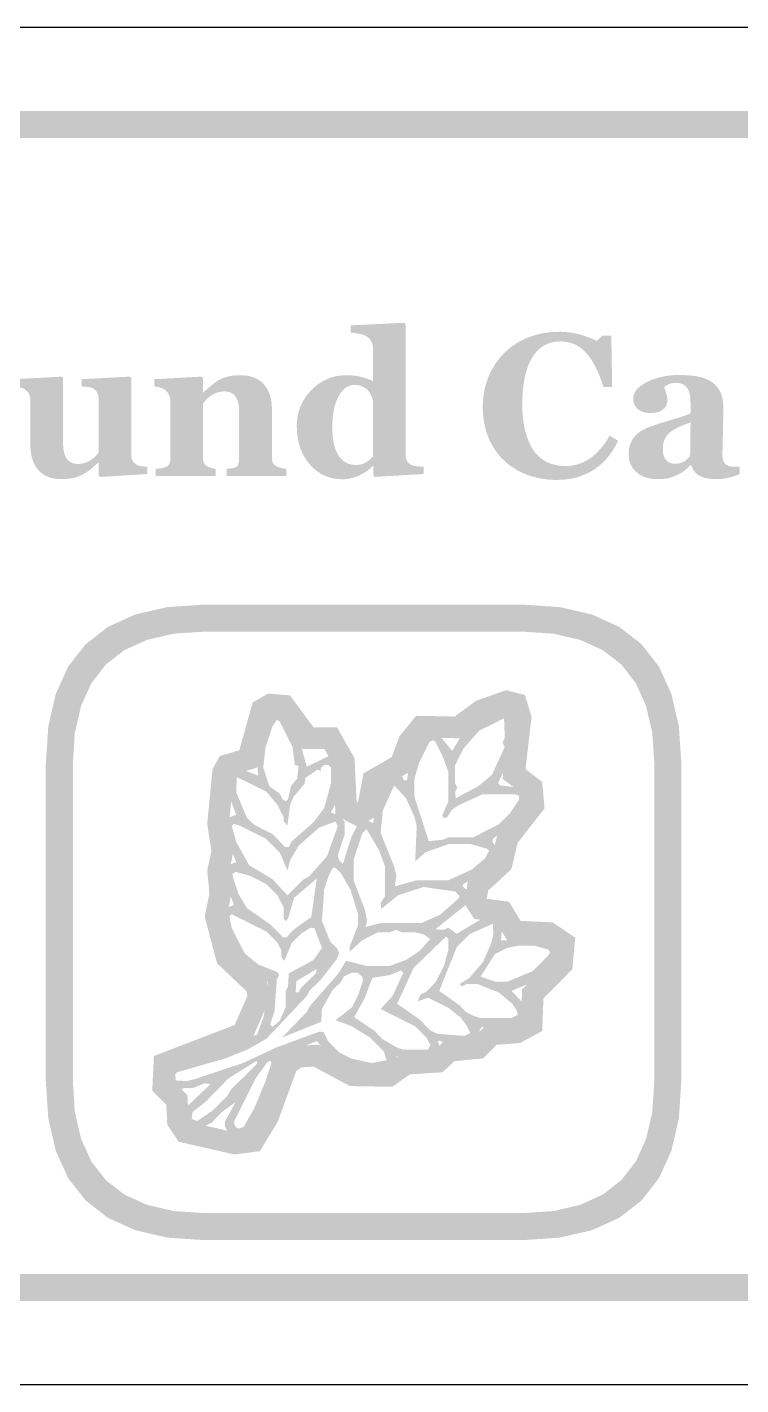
# Model space of a CAD drawing. Header units: millimetres. Extents: x 6 to 297, y 55 to 451.
# Drawn here: x 167.02 to 177.58, y 293.16 to 313.24 of the extents above; entities that cross this region are included whole.
import ezdxf

# ---------------------------------------------------------------- set-up
doc = ezdxf.new("R2010")
doc.units = ezdxf.units.MM
doc.layers.add('CUT', color=1, linetype='Continuous')
doc.layers.add('RASTER', color=7, linetype='Continuous')

msp = doc.modelspace()

# ---------------------------------------------------------------- hatches: boundary and pattern name
at = {"layer": 'RASTER'}
h = msp.add_hatch(color=7, dxfattribs=at)
h.paths.add_polyline_path([(141.2, 309.8), (141.234, 310.316), (141.337, 310.763), (141.509, 311.141), (141.75, 311.45), (142.059, 311.691), (142.438, 311.863), (142.884, 311.966), (143.4, 312), (200.6, 312), (201.116, 311.966), (201.563, 311.863), (201.941, 311.691), (202.25, 311.45), (202.491, 311.141), (202.663, 310.763), (202.766, 310.316), (202.8, 309.8), (202.8, 296.6), (202.766, 296.084), (202.663, 295.638), (202.491, 295.259), (202.25, 294.95), (201.941, 294.709), (201.563, 294.537), (201.116, 294.434), (200.6, 294.4), (143.4, 294.4), (142.884, 294.434), (142.438, 294.537), (142.059, 294.709), (141.75, 294.95), (141.509, 295.259), (141.337, 295.638), (141.234, 296.084), (141.2, 296.6)])
h.paths.add_polyline_path([(141.6, 309.8), (141.6, 296.6), (141.628, 296.178), (141.712, 295.813), (141.853, 295.503), (142.05, 295.25), (142.303, 295.053), (142.613, 294.912), (142.978, 294.828), (143.4, 294.8), (200.6, 294.8), (201.022, 294.828), (201.388, 294.912), (201.697, 295.053), (201.95, 295.25), (202.147, 295.503), (202.288, 295.813), (202.372, 296.178), (202.4, 296.6), (202.4, 309.8), (202.372, 310.222), (202.288, 310.588), (202.147, 310.897), (201.95, 311.15), (201.697, 311.347), (201.388, 311.488), (201.022, 311.572), (200.6, 311.6), (143.4, 311.6), (142.978, 311.572), (142.613, 311.488), (142.303, 311.347), (142.05, 311.15), (141.853, 310.897), (141.712, 310.588), (141.628, 310.222), (141.6, 309.8)], flags=0)
h = msp.add_hatch(color=7, dxfattribs=at)
h.paths.add_polyline_path([(172.887, 306.631), (172.165, 306.588), (172.143, 306.609), (172.143, 306.744), (172.133, 306.746), (172.114, 306.727), (172.094, 306.709), (172.072, 306.691), (172.048, 306.674), (172.023, 306.657), (171.996, 306.641), (171.968, 306.626), (171.938, 306.611), (171.908, 306.597), (171.877, 306.586), (171.846, 306.576), (171.816, 306.568), (171.785, 306.561), (171.754, 306.557), (171.723, 306.554), (171.692, 306.553), (171.619, 306.557), (171.55, 306.567), (171.484, 306.584), (171.422, 306.608), (171.362, 306.639), (171.306, 306.677), (171.253, 306.721), (171.204, 306.773), (171.159, 306.83), (171.12, 306.891), (171.087, 306.956), (171.06, 307.025), (171.039, 307.098), (171.024, 307.175), (171.015, 307.256), (171.012, 307.341), (171.015, 307.417), (171.025, 307.49), (171.042, 307.561), (171.066, 307.628), (171.096, 307.693), (171.133, 307.755), (171.176, 307.815), (171.227, 307.871), (171.282, 307.923), (171.339, 307.968), (171.4, 308.006), (171.464, 308.037), (171.53, 308.062), (171.599, 308.079), (171.671, 308.089), (171.746, 308.093), (171.776, 308.092), (171.805, 308.091), (171.834, 308.089), (171.862, 308.086), (171.89, 308.082), (171.918, 308.077), (171.945, 308.072), (171.971, 308.066), (171.997, 308.059), (172.022, 308.051), (172.045, 308.044), (172.066, 308.036), (172.087, 308.028), (172.106, 308.02), (172.123, 308.011), (172.14, 308.002), (172.14, 308.481), (172.14, 308.494), (172.139, 308.508), (172.137, 308.521), (172.134, 308.533), (172.131, 308.546), (172.128, 308.558), (172.123, 308.571), (172.118, 308.583), (172.112, 308.594), (172.106, 308.605), (172.099, 308.615), (172.092, 308.625), (172.085, 308.634), (172.077, 308.642), (172.068, 308.65), (172.059, 308.657), (172.048, 308.664), (172.035, 308.672), (172.022, 308.678), (172.008, 308.684), (171.994, 308.69), (171.978, 308.695), (171.962, 308.699), (171.946, 308.703), (171.929, 308.706), (171.912, 308.709), (171.895, 308.712), (171.878, 308.715), (171.86, 308.717), (171.843, 308.719), (171.826, 308.721), (171.809, 308.723), (171.809, 308.829), (172.6, 308.868), (172.622, 308.844), (172.622, 306.924), (172.622, 306.91), (172.623, 306.897), (172.624, 306.884), (172.626, 306.872), (172.629, 306.861), (172.632, 306.85), (172.636, 306.84), (172.64, 306.83), (172.645, 306.821), (172.651, 306.812), (172.657, 306.804), (172.664, 306.796), (172.672, 306.789), (172.68, 306.782), (172.69, 306.776), (172.699, 306.77), (172.708, 306.766), (172.717, 306.762), (172.727, 306.759), (172.737, 306.756), (172.749, 306.753), (172.762, 306.751), (172.775, 306.748), (172.79, 306.746), (172.804, 306.745), (172.818, 306.743), (172.831, 306.742), (172.844, 306.741), (172.855, 306.74), (172.867, 306.739), (172.877, 306.738), (172.887, 306.738)])
h.paths.add_polyline_path([(172.14, 306.892), (172.14, 307.719), (172.137, 307.728), (172.134, 307.736), (172.131, 307.745), (172.128, 307.755), (172.124, 307.764), (172.12, 307.774), (172.116, 307.784), (172.111, 307.794), (172.107, 307.804), (172.101, 307.814), (172.096, 307.824), (172.09, 307.834), (172.083, 307.843), (172.076, 307.853), (172.069, 307.862), (172.061, 307.871), (172.053, 307.879), (172.045, 307.886), (172.036, 307.894), (172.027, 307.9), (172.016, 307.907), (172.006, 307.914), (171.994, 307.92), (171.982, 307.926), (171.97, 307.931), (171.957, 307.936), (171.944, 307.94), (171.93, 307.943), (171.916, 307.946), (171.902, 307.948), (171.887, 307.949), (171.872, 307.949), (171.836, 307.947), (171.802, 307.939), (171.769, 307.926), (171.739, 307.908), (171.709, 307.884), (171.682, 307.856), (171.656, 307.822), (171.632, 307.784), (171.61, 307.74), (171.591, 307.692), (171.574, 307.64), (171.561, 307.584), (171.551, 307.523), (171.544, 307.459), (171.539, 307.39), (171.538, 307.316), (171.538, 307.287), (171.539, 307.258), (171.54, 307.231), (171.542, 307.204), (171.544, 307.177), (171.547, 307.152), (171.551, 307.127), (171.555, 307.103), (171.559, 307.08), (171.565, 307.057), (171.571, 307.035), (171.578, 307.013), (171.586, 306.992), (171.594, 306.971), (171.604, 306.951), (171.614, 306.931), (171.625, 306.912), (171.637, 306.894), (171.649, 306.878), (171.663, 306.862), (171.677, 306.847), (171.691, 306.834), (171.707, 306.821), (171.723, 306.809), (171.74, 306.799), (171.758, 306.79), (171.777, 306.783), (171.797, 306.777), (171.817, 306.772), (171.838, 306.768), (171.861, 306.766), (171.884, 306.766), (171.905, 306.766), (171.926, 306.768), (171.946, 306.77), (171.965, 306.774), (171.983, 306.779), (172, 306.785), (172.016, 306.792), (172.031, 306.8), (172.046, 306.809), (172.06, 306.819), (172.074, 306.829), (172.088, 306.84), (172.101, 306.852), (172.114, 306.864), (172.127, 306.878), (172.14, 306.892)], flags=0)
for points in [[(174.85, 306.544), (174.793, 306.545), (174.737, 306.549), (174.683, 306.555), (174.629, 306.563), (174.576, 306.573), (174.524, 306.586), (174.472, 306.601), (174.422, 306.618), (174.373, 306.638), (174.326, 306.659), (174.28, 306.683), (174.236, 306.709), (174.193, 306.737), (174.152, 306.767), (174.113, 306.799), (174.075, 306.833), (174.04, 306.868), (174.006, 306.906), (173.975, 306.945), (173.945, 306.987), (173.918, 307.03), (173.892, 307.076), (173.868, 307.124), (173.846, 307.173), (173.827, 307.225), (173.81, 307.277), (173.796, 307.331), (173.784, 307.386), (173.775, 307.443), (173.768, 307.5), (173.764, 307.559), (173.763, 307.62), (173.764, 307.679), (173.768, 307.738), (173.775, 307.796), (173.784, 307.852), (173.796, 307.908), (173.81, 307.962), (173.827, 308.015), (173.847, 308.067), (173.869, 308.118), (173.894, 308.167), (173.92, 308.214), (173.948, 308.259), (173.979, 308.303), (174.012, 308.345), (174.047, 308.385), (174.084, 308.424), (174.122, 308.46), (174.162, 308.494), (174.204, 308.525), (174.248, 308.555), (174.294, 308.583), (174.342, 308.608), (174.391, 308.632), (174.443, 308.653), (174.495, 308.672), (174.549, 308.689), (174.604, 308.703), (174.659, 308.714), (174.716, 308.723), (174.773, 308.729), (174.832, 308.733), (174.891, 308.734), (174.934, 308.734), (174.975, 308.732), (175.016, 308.728), (175.056, 308.724), (175.095, 308.718), (175.133, 308.711), (175.17, 308.702), (175.206, 308.693), (175.241, 308.682), (175.274, 308.671), (175.306, 308.66), (175.337, 308.648), (175.366, 308.636), (175.394, 308.624), (175.421, 308.611), (175.446, 308.598), (175.537, 308.679), (175.664, 308.679), (175.677, 307.92), (175.549, 307.92), (175.52, 308.004), (175.491, 308.082), (175.46, 308.154), (175.428, 308.221), (175.394, 308.282), (175.359, 308.337), (175.323, 308.386), (175.285, 308.43), (175.245, 308.468), (175.204, 308.501), (175.16, 308.529), (175.114, 308.552), (175.066, 308.569), (175.016, 308.582), (174.964, 308.59), (174.91, 308.592), (174.843, 308.588), (174.78, 308.577), (174.722, 308.558), (174.667, 308.532), (174.617, 308.497), (174.571, 308.456), (174.529, 308.407), (174.491, 308.35), (174.457, 308.286), (174.428, 308.216), (174.403, 308.14), (174.383, 308.058), (174.368, 307.97), (174.356, 307.876), (174.35, 307.776), (174.347, 307.669), (174.348, 307.609), (174.35, 307.55), (174.354, 307.494), (174.36, 307.44), (174.367, 307.388), (174.375, 307.339), (174.385, 307.292), (174.396, 307.247), (174.409, 307.204), (174.423, 307.163), (174.438, 307.125), (174.453, 307.089), (174.47, 307.055), (174.487, 307.022), (174.505, 306.993), (174.525, 306.965), (174.546, 306.938), (174.569, 306.913), (174.593, 306.89), (174.617, 306.868), (174.643, 306.849), (174.669, 306.831), (174.697, 306.815), (174.725, 306.801), (174.755, 306.789), (174.785, 306.779), (174.816, 306.77), (174.847, 306.762), (174.88, 306.757), (174.913, 306.753), (174.947, 306.75), (174.982, 306.749), (175.032, 306.751), (175.081, 306.756), (175.129, 306.765), (175.176, 306.777), (175.221, 306.793), (175.264, 306.812), (175.306, 306.835), (175.347, 306.861), (175.387, 306.89), (175.426, 306.924), (175.463, 306.96), (175.5, 307.001), (175.537, 307.045), (175.572, 307.092), (175.606, 307.143), (175.639, 307.198), (175.765, 307.121), (175.749, 307.09), (175.733, 307.059), (175.716, 307.029), (175.698, 306.999), (175.68, 306.971), (175.661, 306.943), (175.642, 306.917), (175.622, 306.891), (175.601, 306.866), (175.58, 306.842), (175.558, 306.818), (175.535, 306.796), (175.511, 306.775), (175.487, 306.754), (175.462, 306.734), (175.436, 306.716), (175.406, 306.696), (175.376, 306.678), (175.346, 306.66), (175.314, 306.644), (175.282, 306.629), (175.249, 306.615), (175.215, 306.602), (175.18, 306.59), (175.144, 306.579), (175.107, 306.57), (175.068, 306.562), (175.028, 306.556), (174.986, 306.551), (174.942, 306.547), (174.897, 306.545), (174.85, 306.544)], [(168.804, 306.631), (168.106, 306.588), (168.084, 306.609), (168.084, 306.801), (168.075, 306.801), (168.063, 306.789), (168.05, 306.778), (168.038, 306.767), (168.026, 306.756), (168.014, 306.745), (168.001, 306.734), (167.989, 306.723), (167.978, 306.712), (167.965, 306.701), (167.953, 306.691), (167.939, 306.681), (167.925, 306.671), (167.911, 306.661), (167.896, 306.652), (167.88, 306.643), (167.864, 306.634), (167.845, 306.624), (167.827, 306.615), (167.809, 306.607), (167.791, 306.599), (167.774, 306.592), (167.756, 306.586), (167.739, 306.58), (167.723, 306.575), (167.705, 306.571), (167.686, 306.567), (167.664, 306.563), (167.641, 306.561), (167.616, 306.559), (167.588, 306.557), (167.559, 306.556), (167.529, 306.556), (167.475, 306.558), (167.424, 306.564), (167.377, 306.575), (167.333, 306.589), (167.292, 306.608), (167.255, 306.631), (167.221, 306.658), (167.189, 306.689), (167.162, 306.724), (167.138, 306.763), (167.118, 306.805), (167.101, 306.85), (167.088, 306.899), (167.079, 306.951), (167.073, 307.007), (167.072, 307.066), (167.072, 307.725), (167.071, 307.739), (167.07, 307.752), (167.068, 307.765), (167.066, 307.777), (167.063, 307.788), (167.059, 307.799), (167.055, 307.809), (167.05, 307.818), (167.044, 307.827), (167.038, 307.835), (167.031, 307.844), (167.024, 307.852), (167.016, 307.86), (167.008, 307.867), (167, 307.875), (166.991, 307.882), (166.983, 307.887), (166.975, 307.892), (166.967, 307.896), (166.957, 307.901), (166.947, 307.904), (166.937, 307.908), (166.926, 307.911), (166.915, 307.913), (166.903, 307.916), (166.892, 307.918), (166.881, 307.919), (166.87, 307.921), (166.86, 307.923), (166.849, 307.924), (166.839, 307.925), (166.83, 307.926), (166.83, 308.033), (167.54, 308.071), (167.556, 308.049), (167.556, 307.075), (167.557, 307.038), (167.56, 307.004), (167.565, 306.973), (167.571, 306.944), (167.579, 306.917), (167.589, 306.893), (167.601, 306.871), (167.614, 306.852), (167.629, 306.835), (167.646, 306.821), (167.664, 306.808), (167.683, 306.798), (167.703, 306.79), (167.725, 306.785), (167.749, 306.781), (167.773, 306.78), (167.799, 306.781), (167.824, 306.784), (167.848, 306.788), (167.872, 306.794), (167.895, 306.801), (167.917, 306.811), (167.939, 306.822), (167.96, 306.834), (167.98, 306.848), (167.999, 306.862), (168.016, 306.876), (168.032, 306.89), (168.046, 306.905), (168.059, 306.92), (168.071, 306.935), (168.081, 306.95), (168.081, 307.74), (168.081, 307.752), (168.08, 307.764), (168.078, 307.776), (168.076, 307.787), (168.073, 307.798), (168.07, 307.809), (168.066, 307.819), (168.062, 307.829), (168.057, 307.839), (168.051, 307.848), (168.045, 307.857), (168.038, 307.865), (168.031, 307.873), (168.023, 307.88), (168.015, 307.887), (168.006, 307.893), (167.999, 307.898), (167.992, 307.902), (167.983, 307.905), (167.974, 307.908), (167.964, 307.911), (167.954, 307.913), (167.943, 307.915), (167.931, 307.917), (167.918, 307.918), (167.906, 307.92), (167.894, 307.921), (167.881, 307.922), (167.868, 307.923), (167.856, 307.924), (167.843, 307.925), (167.83, 307.926), (167.83, 308.033), (168.541, 308.071), (168.563, 308.049), (168.563, 306.918), (168.563, 306.905), (168.564, 306.893), (168.566, 306.882), (168.568, 306.87), (168.571, 306.86), (168.574, 306.85), (168.578, 306.84), (168.583, 306.831), (168.589, 306.822), (168.595, 306.813), (168.601, 306.805), (168.609, 306.798), (168.616, 306.79), (168.625, 306.783), (168.634, 306.776), (168.643, 306.77), (168.651, 306.766), (168.658, 306.762), (168.667, 306.758), (168.675, 306.755), (168.685, 306.752), (168.695, 306.75), (168.705, 306.748), (168.716, 306.746), (168.727, 306.744), (168.738, 306.743), (168.749, 306.742), (168.76, 306.74), (168.771, 306.74), (168.782, 306.739), (168.793, 306.738), (168.804, 306.738)], [(170.857, 306.6), (169.975, 306.6), (169.975, 306.707), (169.982, 306.708), (169.99, 306.708), (169.997, 306.709), (170.006, 306.71), (170.014, 306.711), (170.023, 306.712), (170.033, 306.713), (170.042, 306.714), (170.052, 306.715), (170.061, 306.717), (170.069, 306.718), (170.077, 306.72), (170.084, 306.722), (170.091, 306.724), (170.097, 306.726), (170.102, 306.729), (170.11, 306.733), (170.117, 306.738), (170.123, 306.743), (170.129, 306.749), (170.134, 306.755), (170.139, 306.761), (170.143, 306.768), (170.146, 306.776), (170.149, 306.784), (170.152, 306.793), (170.154, 306.803), (170.156, 306.814), (170.158, 306.826), (170.159, 306.838), (170.159, 306.852), (170.159, 306.867), (170.159, 307.552), (170.159, 307.588), (170.156, 307.622), (170.152, 307.654), (170.146, 307.683), (170.138, 307.71), (170.129, 307.735), (170.117, 307.757), (170.104, 307.777), (170.09, 307.795), (170.074, 307.81), (170.056, 307.823), (170.037, 307.834), (170.016, 307.842), (169.993, 307.848), (169.969, 307.851), (169.943, 307.852), (169.928, 307.852), (169.914, 307.851), (169.9, 307.85), (169.886, 307.848), (169.873, 307.846), (169.859, 307.843), (169.846, 307.839), (169.833, 307.835), (169.821, 307.83), (169.808, 307.825), (169.796, 307.819), (169.784, 307.813), (169.771, 307.807), (169.759, 307.799), (169.747, 307.792), (169.735, 307.784), (169.724, 307.776), (169.714, 307.769), (169.705, 307.761), (169.696, 307.754), (169.688, 307.746), (169.68, 307.739), (169.673, 307.731), (169.667, 307.724), (169.66, 307.716), (169.654, 307.709), (169.648, 307.701), (169.643, 307.695), (169.638, 307.688), (169.633, 307.682), (169.628, 307.675), (169.623, 307.669), (169.623, 306.883), (169.624, 306.87), (169.624, 306.858), (169.625, 306.847), (169.627, 306.836), (169.629, 306.825), (169.632, 306.815), (169.635, 306.806), (169.638, 306.797), (169.642, 306.789), (169.646, 306.781), (169.652, 306.774), (169.657, 306.767), (169.664, 306.761), (169.671, 306.755), (169.678, 306.75), (169.686, 306.745), (169.692, 306.742), (169.699, 306.739), (169.706, 306.736), (169.713, 306.733), (169.72, 306.73), (169.728, 306.727), (169.736, 306.724), (169.745, 306.722), (169.754, 306.719), (169.762, 306.717), (169.771, 306.715), (169.78, 306.713), (169.788, 306.711), (169.797, 306.709), (169.805, 306.708), (169.814, 306.707), (169.814, 306.6), (168.923, 306.6), (168.923, 306.707), (168.932, 306.708), (168.941, 306.709), (168.951, 306.709), (168.96, 306.71), (168.969, 306.711), (168.978, 306.713), (168.988, 306.714), (168.997, 306.715), (169.006, 306.716), (169.015, 306.718), (169.024, 306.719), (169.032, 306.721), (169.039, 306.723), (169.047, 306.725), (169.054, 306.727), (169.061, 306.729), (169.072, 306.733), (169.082, 306.738), (169.092, 306.743), (169.1, 306.749), (169.108, 306.756), (169.115, 306.763), (169.12, 306.771), (169.125, 306.779), (169.129, 306.787), (169.133, 306.797), (169.136, 306.807), (169.138, 306.818), (169.14, 306.829), (169.142, 306.841), (169.143, 306.853), (169.143, 306.867), (169.143, 307.719), (169.142, 307.73), (169.141, 307.742), (169.14, 307.753), (169.137, 307.764), (169.134, 307.775), (169.13, 307.786), (169.125, 307.797), (169.119, 307.808), (169.113, 307.819), (169.107, 307.829), (169.1, 307.839), (169.092, 307.848), (169.084, 307.857), (169.076, 307.865), (169.067, 307.873), (169.058, 307.88), (169.051, 307.885), (169.044, 307.889), (169.036, 307.893), (169.028, 307.896), (169.019, 307.9), (169.01, 307.903), (169.001, 307.907), (168.991, 307.91), (168.981, 307.912), (168.971, 307.915), (168.96, 307.917), (168.949, 307.919), (168.938, 307.921), (168.926, 307.923), (168.915, 307.924), (168.903, 307.926), (168.903, 308.033), (169.601, 308.071), (169.623, 308.049), (169.623, 307.836), (169.629, 307.836), (169.64, 307.846), (169.651, 307.856), (169.662, 307.866), (169.675, 307.877), (169.687, 307.888), (169.701, 307.899), (169.714, 307.912), (169.729, 307.924), (169.743, 307.937), (169.758, 307.949), (169.771, 307.96), (169.785, 307.971), (169.799, 307.981), (169.812, 307.99), (169.825, 307.999), (169.837, 308.008), (169.851, 308.016), (169.866, 308.025), (169.883, 308.033), (169.9, 308.04), (169.918, 308.048), (169.937, 308.055), (169.958, 308.061), (169.979, 308.068), (170.001, 308.074), (170.024, 308.079), (170.047, 308.083), (170.07, 308.086), (170.094, 308.089), (170.118, 308.091), (170.142, 308.092), (170.167, 308.093), (170.225, 308.091), (170.279, 308.084), (170.329, 308.074), (170.376, 308.059), (170.419, 308.04), (170.458, 308.016), (170.493, 307.989), (170.525, 307.957), (170.553, 307.922), (170.577, 307.884), (170.598, 307.843), (170.614, 307.8), (170.627, 307.753), (170.637, 307.704), (170.642, 307.652), (170.644, 307.598), (170.644, 306.88), (170.645, 306.867), (170.645, 306.854), (170.647, 306.842), (170.648, 306.831), (170.651, 306.821), (170.653, 306.811), (170.657, 306.802), (170.66, 306.793), (170.665, 306.786), (170.67, 306.778), (170.676, 306.771), (170.683, 306.764), (170.691, 306.758), (170.7, 306.752), (170.71, 306.747), (170.72, 306.742), (170.726, 306.74), (170.733, 306.737), (170.74, 306.734), (170.747, 306.732), (170.754, 306.729), (170.762, 306.727), (170.77, 306.724), (170.778, 306.722), (170.787, 306.719), (170.796, 306.717), (170.805, 306.715), (170.815, 306.713), (170.825, 306.711), (170.835, 306.709), (170.846, 306.708), (170.857, 306.707)]]:
    msp.add_hatch(color=7, dxfattribs=at).paths.add_polyline_path(points)
h = msp.add_hatch(color=7, dxfattribs=at)
h.paths.add_polyline_path([(177.564, 306.631), (177.548, 306.624), (177.531, 306.617), (177.513, 306.611), (177.494, 306.604), (177.474, 306.598), (177.454, 306.591), (177.433, 306.585), (177.412, 306.579), (177.39, 306.574), (177.367, 306.569), (177.345, 306.565), (177.321, 306.562), (177.298, 306.559), (177.274, 306.558), (177.25, 306.556), (177.226, 306.556), (177.182, 306.557), (177.142, 306.559), (177.104, 306.564), (177.069, 306.569), (177.038, 306.577), (177.009, 306.586), (176.983, 306.597), (176.961, 306.61), (176.94, 306.624), (176.922, 306.639), (176.905, 306.656), (176.889, 306.675), (176.876, 306.694), (176.864, 306.716), (176.854, 306.738), (176.845, 306.763), (176.836, 306.763), (176.824, 306.75), (176.812, 306.739), (176.799, 306.727), (176.787, 306.716), (176.775, 306.706), (176.764, 306.696), (176.752, 306.687), (176.74, 306.678), (176.729, 306.669), (176.717, 306.661), (176.705, 306.653), (176.692, 306.645), (176.68, 306.638), (176.667, 306.631), (176.654, 306.624), (176.641, 306.618), (176.624, 306.61), (176.607, 306.603), (176.59, 306.596), (176.574, 306.59), (176.557, 306.584), (176.541, 306.579), (176.525, 306.574), (176.509, 306.57), (176.492, 306.566), (176.474, 306.563), (176.454, 306.561), (176.432, 306.558), (176.409, 306.557), (176.385, 306.556), (176.359, 306.555), (176.331, 306.555), (176.289, 306.556), (176.249, 306.561), (176.21, 306.569), (176.173, 306.58), (176.138, 306.594), (176.104, 306.611), (176.072, 306.631), (176.041, 306.655), (176.013, 306.681), (175.988, 306.709), (175.968, 306.739), (175.951, 306.772), (175.938, 306.806), (175.928, 306.842), (175.923, 306.88), (175.921, 306.921), (175.921, 306.944), (175.922, 306.967), (175.924, 306.988), (175.927, 307.009), (175.931, 307.029), (175.935, 307.048), (175.941, 307.066), (175.947, 307.083), (175.954, 307.099), (175.962, 307.115), (175.97, 307.13), (175.979, 307.145), (175.989, 307.16), (175.999, 307.174), (176.01, 307.188), (176.022, 307.201), (176.033, 307.212), (176.045, 307.223), (176.057, 307.233), (176.069, 307.243), (176.082, 307.253), (176.095, 307.262), (176.109, 307.27), (176.124, 307.278), (176.138, 307.286), (176.153, 307.293), (176.168, 307.301), (176.184, 307.308), (176.2, 307.315), (176.217, 307.322), (176.233, 307.329), (176.25, 307.335), (176.284, 307.347), (176.319, 307.36), (176.357, 307.372), (176.395, 307.385), (176.436, 307.397), (176.478, 307.41), (176.521, 307.423), (176.567, 307.436), (176.611, 307.449), (176.653, 307.461), (176.691, 307.473), (176.726, 307.485), (176.758, 307.496), (176.787, 307.508), (176.813, 307.518), (176.836, 307.529), (176.836, 307.669), (176.836, 307.679), (176.836, 307.689), (176.835, 307.7), (176.835, 307.712), (176.834, 307.724), (176.833, 307.737), (176.832, 307.751), (176.83, 307.766), (176.829, 307.781), (176.827, 307.795), (176.824, 307.808), (176.821, 307.821), (176.818, 307.834), (176.814, 307.845), (176.81, 307.857), (176.805, 307.867), (176.8, 307.879), (176.794, 307.89), (176.787, 307.9), (176.779, 307.91), (176.771, 307.92), (176.761, 307.929), (176.752, 307.938), (176.741, 307.946), (176.73, 307.954), (176.717, 307.96), (176.704, 307.966), (176.69, 307.97), (176.675, 307.974), (176.659, 307.976), (176.643, 307.978), (176.625, 307.978), (176.609, 307.978), (176.594, 307.977), (176.58, 307.976), (176.566, 307.974), (176.553, 307.971), (176.541, 307.968), (176.529, 307.964), (176.518, 307.96), (176.507, 307.956), (176.497, 307.951), (176.488, 307.946), (176.479, 307.942), (176.47, 307.937), (176.462, 307.932), (176.455, 307.928), (176.448, 307.923), (176.449, 307.915), (176.451, 307.906), (176.454, 307.896), (176.456, 307.886), (176.46, 307.874), (176.464, 307.862), (176.468, 307.848), (176.473, 307.833), (176.478, 307.818), (176.482, 307.804), (176.485, 307.789), (176.488, 307.774), (176.491, 307.76), (176.492, 307.746), (176.493, 307.732), (176.493, 307.718), (176.493, 307.711), (176.493, 307.704), (176.492, 307.697), (176.49, 307.69), (176.488, 307.682), (176.486, 307.673), (176.483, 307.665), (176.48, 307.655), (176.477, 307.646), (176.473, 307.638), (176.469, 307.63), (176.464, 307.622), (176.459, 307.615), (176.454, 307.608), (176.448, 307.602), (176.442, 307.596), (176.434, 307.589), (176.425, 307.582), (176.416, 307.576), (176.406, 307.57), (176.397, 307.565), (176.387, 307.56), (176.377, 307.555), (176.367, 307.551), (176.356, 307.547), (176.343, 307.544), (176.329, 307.541), (176.314, 307.539), (176.297, 307.537), (176.279, 307.536), (176.259, 307.535), (176.239, 307.535), (176.209, 307.535), (176.181, 307.538), (176.155, 307.543), (176.13, 307.549), (176.108, 307.558), (176.088, 307.568), (176.069, 307.58), (176.052, 307.594), (176.038, 307.609), (176.025, 307.626), (176.014, 307.643), (176.005, 307.662), (175.998, 307.682), (175.993, 307.703), (175.99, 307.725), (175.99, 307.748), (175.991, 307.769), (175.994, 307.788), (175.999, 307.808), (176.006, 307.826), (176.015, 307.844), (176.026, 307.862), (176.039, 307.879), (176.055, 307.896), (176.071, 307.912), (176.089, 307.927), (176.108, 307.941), (176.127, 307.955), (176.147, 307.968), (176.169, 307.981), (176.191, 307.992), (176.214, 308.003), (176.237, 308.014), (176.262, 308.024), (176.287, 308.033), (176.313, 308.042), (176.34, 308.051), (176.368, 308.058), (176.396, 308.065), (176.426, 308.071), (176.456, 308.077), (176.485, 308.082), (176.514, 308.086), (176.542, 308.09), (176.569, 308.092), (176.596, 308.094), (176.623, 308.095), (176.649, 308.096), (176.684, 308.095), (176.718, 308.095), (176.752, 308.093), (176.785, 308.091), (176.817, 308.089), (176.849, 308.086), (176.879, 308.083), (176.909, 308.079), (176.939, 308.074), (176.967, 308.068), (176.995, 308.061), (177.022, 308.053), (177.049, 308.044), (177.074, 308.033), (177.099, 308.022), (177.123, 308.009), (177.145, 307.996), (177.166, 307.981), (177.186, 307.964), (177.205, 307.946), (177.222, 307.927), (177.239, 307.906), (177.254, 307.884), (177.268, 307.86), (177.28, 307.835), (177.291, 307.808), (177.3, 307.779), (177.308, 307.748), (177.314, 307.716), (177.318, 307.681), (177.32, 307.645), (177.321, 307.606), (177.321, 307.564), (177.321, 307.52), (177.32, 307.474), (177.319, 307.425), (177.318, 307.375), (177.317, 307.323), (177.316, 307.27), (177.314, 307.214), (177.313, 307.159), (177.312, 307.11), (177.31, 307.065), (177.31, 307.026), (177.309, 306.991), (177.308, 306.961), (177.308, 306.935), (177.308, 306.915), (177.308, 306.899), (177.309, 306.884), (177.311, 306.869), (177.313, 306.856), (177.316, 306.843), (177.319, 306.832), (177.323, 306.821), (177.328, 306.811), (177.333, 306.802), (177.339, 306.793), (177.345, 306.785), (177.353, 306.778), (177.361, 306.771), (177.369, 306.765), (177.379, 306.759), (177.388, 306.754), (177.395, 306.751), (177.403, 306.749), (177.411, 306.746), (177.42, 306.744), (177.431, 306.743), (177.442, 306.742), (177.454, 306.741), (177.467, 306.74), (177.48, 306.739), (177.493, 306.739), (177.506, 306.739), (177.518, 306.738), (177.53, 306.738), (177.542, 306.738), (177.553, 306.738), (177.564, 306.738)])
h.paths.add_polyline_path([(176.836, 307.394), (176.816, 307.387), (176.795, 307.38), (176.775, 307.372), (176.755, 307.364), (176.734, 307.356), (176.714, 307.348), (176.694, 307.339), (176.674, 307.33), (176.654, 307.321), (176.635, 307.312), (176.617, 307.303), (176.6, 307.293), (176.584, 307.284), (176.569, 307.274), (176.555, 307.265), (176.542, 307.255), (176.529, 307.244), (176.516, 307.233), (176.504, 307.221), (176.493, 307.208), (176.483, 307.195), (176.474, 307.18), (176.465, 307.166), (176.457, 307.15), (176.45, 307.134), (176.443, 307.117), (176.438, 307.099), (176.434, 307.081), (176.43, 307.062), (176.428, 307.042), (176.427, 307.021), (176.426, 307), (176.427, 306.972), (176.429, 306.947), (176.433, 306.923), (176.439, 306.901), (176.446, 306.882), (176.455, 306.864), (176.466, 306.848), (176.478, 306.834), (176.491, 306.822), (176.506, 306.812), (176.52, 306.803), (176.536, 306.796), (176.552, 306.79), (176.57, 306.786), (176.588, 306.784), (176.606, 306.783), (176.626, 306.784), (176.645, 306.785), (176.663, 306.788), (176.68, 306.791), (176.696, 306.796), (176.711, 306.802), (176.725, 306.808), (176.739, 306.816), (176.752, 306.825), (176.764, 306.834), (176.776, 306.843), (176.788, 306.853), (176.799, 306.863), (176.81, 306.874), (176.82, 306.886), (176.83, 306.897)], flags=0)
h = msp.add_hatch(color=7, dxfattribs=at)
h.paths.add_polyline_path([(167.3, 302.35), (167.337, 302.901), (167.447, 303.378), (167.63, 303.782), (167.888, 304.112), (168.218, 304.37), (168.622, 304.553), (169.099, 304.663), (169.65, 304.7), (174.35, 304.7), (174.901, 304.663), (175.378, 304.553), (175.782, 304.37), (176.112, 304.113), (176.37, 303.782), (176.553, 303.378), (176.663, 302.901), (176.7, 302.35), (176.7, 297.65), (176.663, 297.099), (176.553, 296.622), (176.37, 296.218), (176.112, 295.887), (175.782, 295.63), (175.378, 295.447), (174.901, 295.337), (174.35, 295.3), (169.65, 295.3), (169.099, 295.337), (168.622, 295.447), (168.218, 295.63), (167.888, 295.888), (167.63, 296.218), (167.447, 296.622), (167.337, 297.099), (167.3, 297.65)])
h.paths.add_polyline_path([(167.7, 302.35), (167.7, 297.65), (167.73, 297.193), (167.822, 296.797), (167.974, 296.462), (168.188, 296.188), (168.462, 295.974), (168.797, 295.822), (169.193, 295.73), (169.65, 295.7), (174.35, 295.7), (174.807, 295.73), (175.203, 295.822), (175.538, 295.974), (175.813, 296.188), (176.026, 296.462), (176.178, 296.797), (176.27, 297.193), (176.3, 297.65), (176.3, 302.35), (176.27, 302.807), (176.178, 303.203), (176.026, 303.538), (175.813, 303.813), (175.538, 304.026), (175.203, 304.178), (174.807, 304.27), (174.35, 304.3), (169.65, 304.3), (169.193, 304.27), (168.797, 304.178), (168.462, 304.026), (168.188, 303.813), (167.974, 303.538), (167.822, 303.203), (167.73, 302.807), (167.7, 302.35)], flags=0)
h = msp.add_hatch(color=7, dxfattribs=at)
h.paths.add_polyline_path([(174.108, 303.434), (174.385, 303.363), (174.485, 303.042), (174.395, 302.267), (174.642, 302.076), (174.677, 301.686), (174.279, 301.176), (174.186, 300.786), (173.843, 300.469), (173.823, 300.355), (173.827, 300.348), (174.152, 300.304), (174.324, 300.021), (174.794, 300), (175.131, 299.775), (175.087, 299.306), (174.66, 298.873), (174.642, 298.392), (174.315, 298.216), (173.97, 298.188), (173.771, 297.989), (173.343, 297.946), (173.167, 297.783), (172.685, 297.752), (172.425, 297.568), (171.797, 297.579), (171.259, 297.867), (171.081, 297.856), (171.004, 297.799), (170.728, 297.048), (170.466, 296.615), (170.087, 296.568), (169.263, 296.756), (169.097, 297.005), (169.081, 297.305), (168.874, 297.512), (168.899, 298.024), (170.093, 298.482), (170.281, 298.912), (170.27, 298.979), (169.832, 299.397), (169.651, 300.084), (169.72, 300.431), (169.687, 300.766), (169.749, 301.058), (169.687, 301.453), (169.766, 302.268), (169.875, 302.461), (170.162, 302.545), (170.36, 303.253), (170.586, 303.384), (170.912, 303.357), (171.261, 302.883), (171.608, 302.883), (171.866, 302.428), (171.897, 301.782), (171.91, 301.775), (171.918, 301.78), (171.999, 302.205), (172.416, 302.443), (172.532, 302.754), (172.778, 303.055), (173.346, 303.044), (173.669, 303.28)])
h.paths.add_polyline_path([(174.122, 303.1), (173.82, 302.994), (173.448, 302.722), (172.928, 302.732), (172.814, 302.592), (172.676, 302.222), (172.285, 302), (172.206, 301.583), (171.927, 301.408), (171.586, 301.581), (171.55, 302.337), (171.421, 302.563), (171.1, 302.563), (170.741, 303.05), (170.66, 303.057), (170.633, 303.041), (170.423, 302.287), (170.089, 302.19), (170.078, 302.17), (170.01, 301.463), (170.075, 301.049), (170.01, 300.748), (170.044, 300.415), (169.979, 300.094), (170.119, 299.566), (170.569, 299.136), (170.612, 298.869), (170.332, 298.231), (169.209, 297.8), (169.201, 297.638), (169.394, 297.445), (169.412, 297.11), (169.459, 297.039), (170.104, 296.893), (170.273, 296.913), (170.438, 297.187), (170.736, 297.999), (170.967, 298.169), (171.329, 298.192), (171.88, 297.898), (172.326, 297.89), (172.574, 298.066), (173.033, 298.095), (173.204, 298.253), (173.625, 298.296), (173.827, 298.498), (174.222, 298.53), (174.329, 298.587), (174.345, 299.009), (174.779, 299.45), (174.795, 299.615), (174.691, 299.684), (174.14, 299.709), (173.958, 300.007), (173.635, 300.051), (173.486, 300.29), (173.546, 300.631), (173.897, 300.955), (173.984, 301.319), (174.347, 301.783), (174.336, 301.908), (174.056, 302.124), (174.159, 303.012), (174.132, 303.098), (174.122, 303.1)], flags=0)
h = msp.add_hatch(color=7, dxfattribs=at)
h.paths.add_polyline_path([(170.66, 303.15), (170.793, 303.104), (170.927, 302.937), (171.05, 302.693), (171.161, 302.302), (171.484, 302.459), (171.561, 302.436), (171.618, 302.359), (171.618, 302.192), (171.651, 302.092), (171.585, 301.758), (171.518, 301.625), (171.661, 301.568), (171.718, 301.491), (171.718, 301.291), (171.618, 300.99), (171.641, 300.914), (171.695, 300.867), (171.818, 301.257), (171.908, 301.434), (172.019, 301.525), (172.142, 301.468), (172.185, 301.758), (172.252, 301.959), (172.376, 302.169), (172.486, 302.192), (172.576, 302.149), (172.596, 302.102), (172.643, 302.102), (172.686, 302.393), (172.91, 302.803), (173.02, 302.86), (173.063, 302.837), (173.311, 302.536), (173.411, 302.703), (173.678, 302.97), (173.888, 303.094), (174.122, 303.16), (174.165, 303.137), (174.222, 303.06), (174.222, 302.693), (174.122, 302.326), (173.988, 302.059), (174.022, 302.025), (174.289, 301.992), (174.399, 301.935), (174.422, 301.792), (174.332, 301.615), (174.245, 301.535), (174.199, 301.448), (173.911, 301.234), (173.911, 301.181), (173.988, 301.091), (173.931, 300.914), (173.765, 300.747), (173.477, 300.566), (173.464, 300.533), (173.554, 300.456), (173.554, 300.356), (173.497, 300.246), (173.063, 299.899), (173.187, 299.889), (173.254, 299.922), (173.377, 299.832), (173.755, 300.056), (173.955, 300.089), (174.055, 299.989), (174.032, 299.732), (174.689, 299.755), (174.866, 299.665), (174.89, 299.521), (174.833, 299.411), (174.566, 299.144), (174.189, 298.987), (174.365, 298.797), (174.422, 298.687), (174.399, 298.543), (174.322, 298.487), (174.189, 298.453), (173.755, 298.453), (173.721, 298.42), (173.698, 298.276), (173.621, 298.219), (173.187, 298.219), (173.12, 298.253), (173.097, 298.243), (173.12, 298.186), (173.097, 298.043), (172.953, 297.986), (172.486, 298.019), (172.443, 297.862), (172.352, 297.819), (171.918, 297.819), (171.785, 297.852), (171.541, 297.976), (171.307, 298.243), (170.793, 298.043), (170.616, 297.485), (170.393, 296.974), (170.326, 296.874), (170.216, 296.817), (170.116, 296.817), (170.005, 296.874), (169.949, 296.984), (169.949, 297.051), (170.106, 297.341), (169.905, 297.195), (169.758, 297.041), (169.581, 296.951), (169.481, 296.951), (169.391, 296.994), (169.348, 297.084), (169.371, 297.261), (169.738, 297.609), (169.648, 297.619), (169.481, 297.552), (169.348, 297.552), (169.281, 297.518), (169.137, 297.609), (169.114, 297.819), (169.137, 297.862), (169.248, 297.919), (169.949, 298.119), (170.426, 298.343), (170.516, 298.587), (170.583, 298.921), (170.583, 299.121), (170.339, 299.244), (170.139, 299.445), (169.982, 299.722), (169.915, 299.955), (169.939, 300.199), (170.082, 300.256), (169.949, 300.623), (169.949, 300.79), (169.972, 300.834), (170.116, 300.89), (169.949, 301.324), (169.949, 301.491), (169.972, 301.535), (170.116, 301.591), (170.015, 301.858), (169.992, 302.102), (170.015, 302.192), (170.082, 302.259), (170.216, 302.259), (170.439, 302.169), (170.416, 302.593), (170.483, 302.86), (170.606, 303.104)])
h.paths.add_polyline_path([(174.078, 303.017), (173.711, 302.837), (173.477, 302.57), (173.354, 302.326), (173.354, 302.059), (173.387, 301.992), (173.354, 301.925), (173.364, 301.835), (173.698, 302.015), (173.898, 302.182), (174.088, 302.593), (174.055, 302.66), (174.088, 302.726)], flags=0)
h.paths.add_polyline_path([(170.717, 302.994), (170.65, 302.893), (170.55, 302.593), (170.516, 302.292), (170.606, 302.015), (170.76, 301.902), (170.807, 301.815), (170.85, 301.792), (170.883, 301.825), (170.927, 302.015), (171.017, 302.125), (171.04, 302.316), (170.984, 302.326), (170.95, 302.593), (170.76, 302.97)], flags=0)
h.paths.add_polyline_path([(173.02, 302.693), (172.977, 302.67), (172.82, 302.359), (172.753, 302.125), (172.753, 301.858), (172.963, 301.201), (173.187, 301.224), (173.254, 301.257), (173.621, 301.257), (173.998, 301.448), (174.165, 301.615), (174.299, 301.815), (174.299, 301.868), (174.255, 301.892), (173.755, 301.892), (173.411, 301.735), (173.311, 301.668), (173.23, 301.548), (173.177, 301.548), (173.164, 301.581), (173.254, 301.792), (173.254, 302.226), (173.164, 302.469), (173.063, 302.67)], flags=0)
h.paths.add_polyline_path([(171.418, 302.326), (171.361, 302.282), (171.374, 302.236), (171.317, 302.259), (171.141, 302.136), (171.127, 302.049), (170.974, 301.868), (170.917, 301.758), (170.873, 301.434), (170.817, 301.491), (170.817, 301.558), (170.727, 301.735), (170.56, 301.935), (170.126, 302.149), (170.116, 301.925), (170.273, 301.548), (170.373, 301.448), (170.66, 301.301), (170.84, 301.114), (170.893, 301.114), (170.94, 301.201), (171.261, 301.481), (171.418, 301.691), (171.518, 302.059), (171.518, 302.292), (171.484, 302.326)], flags=0)
h.paths.add_polyline_path([(172.453, 302.025), (172.286, 301.658), (172.252, 301.324), (172.453, 300.823), (172.486, 300.69), (172.463, 300.533), (172.786, 300.623), (173.254, 300.623), (173.598, 300.78), (173.798, 300.947), (173.855, 301.057), (173.821, 301.091), (173.588, 301.157), (173.254, 301.157), (172.91, 301.034), (172.763, 300.9), (172.786, 301.424), (172.753, 301.558), (172.629, 301.835)], flags=0)
h.paths.add_polyline_path([(171.585, 301.491), (171.341, 301.401), (171.04, 301.134), (170.917, 300.924), (170.873, 300.767), (170.76, 301.034), (170.56, 301.234), (170.182, 301.424), (170.082, 301.458), (170.049, 301.424), (170.116, 301.191), (170.306, 300.847), (170.66, 300.633), (170.873, 300.4), (171.107, 300.633), (171.194, 300.68), (171.461, 300.98), (171.618, 301.424)], flags=0)
h.paths.add_polyline_path([(172.042, 301.381), (171.985, 301.324), (171.852, 300.924), (171.852, 300.623), (172.019, 300.189), (172.052, 300.022), (172.029, 299.932), (172.252, 299.989), (172.853, 299.989), (173.13, 300.112), (173.397, 300.346), (173.421, 300.389), (173.354, 300.456), (172.887, 300.523), (172.509, 300.4), (172.262, 300.199), (172.252, 300.289), (172.319, 300.389), (172.319, 300.823), (172.229, 301.067)], flags=0)
h.paths.add_polyline_path([(171.575, 300.813), (171.541, 300.8), (171.484, 300.69), (171.418, 300.49), (171.384, 300.022), (171.508, 299.712), (171.595, 299.632), (171.641, 299.545), (171.595, 299.445), (171.361, 299.144), (171.207, 298.997), (171.161, 298.911), (170.56, 298.276), (170.283, 298.119), (169.949, 297.986), (169.248, 297.785), (169.214, 297.752), (169.224, 297.662), (169.381, 297.652), (169.515, 297.685), (170.216, 297.919), (170.717, 298.153), (171.351, 298.386), (171.408, 298.376), (171.474, 298.243), (171.641, 298.076), (171.818, 297.986), (172.119, 297.919), (172.342, 297.962), (172.296, 298.096), (172.095, 298.296), (171.828, 298.463), (171.585, 298.553), (171.828, 298.744), (171.918, 298.921), (171.985, 299.121), (171.985, 299.188), (171.918, 299.254), (171.818, 299.254), (171.708, 299.198), (171.661, 299.111), (171.541, 298.997), (171.384, 298.72), (171.374, 298.53), (170.793, 298.296), (171.161, 298.677), (171.207, 298.764), (171.628, 299.244), (171.741, 299.431), (172.052, 299.355), (172.386, 299.355), (172.629, 299.445), (172.83, 299.578), (172.987, 299.755), (172.887, 299.822), (172.753, 299.855), (172.553, 299.855), (172.486, 299.889), (172.386, 299.855), (172.219, 299.855), (171.975, 299.732), (171.795, 299.565), (171.795, 299.645), (171.918, 299.955), (171.918, 300.122), (171.808, 300.48), (171.661, 300.733)], flags=0)
h.paths.add_polyline_path([(170.106, 300.747), (170.059, 300.713), (170.082, 300.623), (170.149, 300.423), (170.273, 300.213), (170.626, 299.966), (170.807, 299.779), (170.86, 299.779), (170.974, 299.899), (171.227, 300.079), (171.307, 300.647), (170.974, 300.366), (170.883, 300.056), (170.85, 300.022), (170.817, 300.056), (170.817, 300.223), (170.727, 300.4), (170.56, 300.566), (170.316, 300.69)], flags=0)
h.paths.add_polyline_path([(170.049, 300.122), (170.015, 300.089), (170.049, 299.922), (170.239, 299.545), (170.439, 299.378), (170.727, 299.264), (170.75, 299.221), (170.717, 299.154), (170.683, 298.687), (170.616, 298.487), (170.65, 298.453), (170.76, 298.543), (170.85, 298.754), (170.85, 298.987), (170.883, 299.054), (170.893, 299.244), (171.261, 299.445), (171.384, 299.622), (171.274, 299.912), (171.217, 299.922), (171.074, 299.832), (170.94, 299.698), (170.827, 299.431), (170.783, 299.488), (170.783, 299.588), (170.727, 299.698), (170.56, 299.865)], flags=0)
h.paths.add_polyline_path([(173.911, 299.979), (173.578, 299.832), (173.377, 299.632), (173.12, 298.987), (173.431, 298.764), (173.511, 298.677), (173.621, 298.62), (173.721, 298.587), (174.189, 298.587), (174.279, 298.63), (174.265, 298.697), (174.199, 298.797), (173.998, 298.964), (173.688, 299.087), (173.521, 299.087), (173.454, 299.054), (173.421, 299.087), (173.564, 299.178), (173.765, 299.411), (173.888, 299.688), (173.921, 299.822)], flags=0)
h.paths.add_polyline_path([(173.22, 299.789), (172.743, 299.331), (172.496, 298.797), (172.83, 298.563), (172.977, 298.41), (173.087, 298.353), (173.487, 298.32), (173.578, 298.363), (173.531, 298.463), (173.431, 298.597), (173.264, 298.73), (172.953, 298.887), (172.796, 298.83), (172.843, 298.931), (172.93, 298.977), (173.063, 299.111), (173.187, 299.355), (173.254, 299.588), (173.254, 299.755)], flags=0)
h.paths.add_polyline_path([(174.289, 299.655), (174.122, 299.622), (173.945, 299.532), (173.731, 299.198), (173.955, 299.121), (174.122, 299.121), (174.499, 299.278), (174.733, 299.511), (174.756, 299.555), (174.733, 299.598), (174.522, 299.655)], flags=0)
h.paths.add_polyline_path([(171.307, 299.311), (171.007, 299.131), (170.994, 298.964), (171.04, 298.964), (171.074, 299.031), (171.294, 299.244)], flags=0)
h.paths.add_polyline_path([(172.553, 299.288), (172.386, 299.221), (172.129, 299.178), (172.019, 298.887), (171.862, 298.597), (172.162, 298.396), (172.276, 298.276), (172.486, 298.153), (172.586, 298.119), (172.953, 298.119), (172.987, 298.186), (172.93, 298.296), (172.763, 298.463), (172.252, 298.72), (172.429, 298.911), (172.586, 299.254)], flags=0)
h.paths.add_polyline_path([(170.416, 297.952), (170.005, 297.695), (169.658, 297.341), (169.471, 297.195), (169.458, 297.094), (169.538, 297.061), (169.758, 297.208), (169.992, 297.442), (170.039, 297.528), (170.426, 297.909)], flags=0)
h.paths.add_polyline_path([(170.616, 297.952), (170.573, 297.929), (170.406, 297.695), (170.082, 297.051), (170.106, 296.974), (170.149, 296.951), (170.226, 296.974), (170.383, 297.251), (170.55, 297.652), (170.64, 297.929)], flags=0)

# ---------------------------------------------------------------- linework, layer by layer
at = {"layer": 'CUT'}
for points in [[(142.999, 313.24), (201.001, 313.24)], [(201.001, 293.16), (142.999, 293.16)]]:
    msp.add_lwpolyline(points, dxfattribs=at)

doc.saveas('drawing.dxf')
